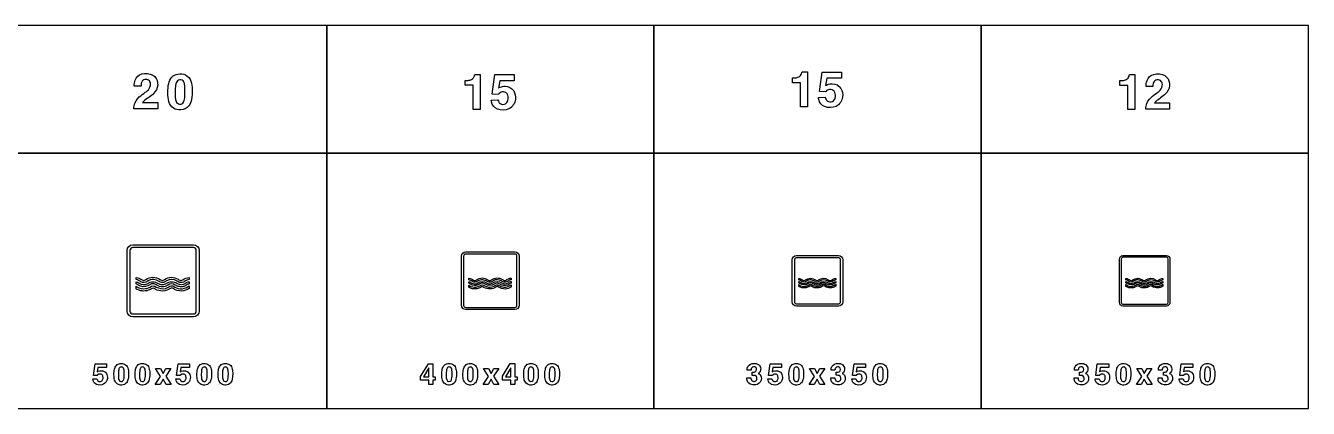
# Model space of a CAD drawing. Extents: x 0 to 18160, y 0 to 2655.
# Drawn here: x 9262 to 18160, y 0 to 2655 of the extents above; entities that cross this region are included whole.
import ezdxf

# ---------------------------------------------------------------- set-up
doc = ezdxf.new("R2010")
doc.units = 0
doc.header["$MEASUREMENT"] = 0

msp = doc.modelspace()

# ---------------------------------------------------------------- linework, layer by layer
for points in [[(9080, 1770), (11350, 1770), (11350, 2655), (9080, 2655)], [(11350, 1770), (13620, 1770), (13620, 2655), (11350, 2655)], [(13620, 1770), (15890, 1770), (15890, 2655), (13620, 2655)], [(15890, 1770), (18160, 1770), (18160, 2655), (15890, 2655)], [(9080, 0), (11350, 0), (11350, 1770), (9080, 1770)], [(11350, 0), (13620, 0), (13620, 1770), (11350, 1770)], [(13620, 0), (15890, 0), (15890, 1770), (13620, 1770)], [(15890, 0), (18160, 0), (18160, 1770), (15890, 1770)], [(10198.2, 221.797), (10163.1, 276.346), (10197.9, 276.346), (10216.2, 242.294), (10234.9, 276.346), (10269, 276.346), (10233.5, 222.318), (10270, 166.299), (10235.4, 166.299), (10215.6, 202.389), (10195.2, 166.299), (10161, 166.299)], [(12001, 222.096), (12055.2, 309.963), (12087.1, 309.963), (12087.1, 219.229), (12103.3, 219.229), (12103.3, 196.409), (12087.1, 196.409), (12087.1, 165.058), (12058.6, 165.058), (12058.6, 196.409), (12001, 196.409)], [(12058.6, 280.769), (12022.6, 219.229), (12058.6, 219.229)], [(12472.5, 221.797), (12437.4, 276.346), (12472.2, 276.347), (12490.5, 242.294), (12509.2, 276.347), (12543.3, 276.347), (12507.8, 222.318), (12544.3, 166.299), (12509.7, 166.299), (12489.9, 202.389), (12469.5, 166.299), (12435.3, 166.299)], [(12569, 222.114), (12623.3, 309.981), (12655.1, 309.981), (12655.1, 219.246), (12671.3, 219.246), (12671.3, 196.427), (12655.1, 196.427), (12655.1, 165.076), (12626.6, 165.076), (12626.6, 196.427), (12569, 196.427)], [(12626.6, 280.787), (12590.6, 219.246), (12626.6, 219.246)], [(14734.2, 221.783), (14699.1, 276.333), (14733.9, 276.333), (14752.1, 242.281), (14770.8, 276.333), (14805, 276.333), (14769.4, 222.304), (14806, 166.285), (14771.4, 166.285), (14751.6, 202.375), (14731.2, 166.285), (14697, 166.285)], [(17004.2, 221.783), (16969.1, 276.333), (17003.9, 276.333), (17022.1, 242.281), (17040.8, 276.333), (17075, 276.333), (17039.4, 222.304), (17076, 166.285), (17041.4, 166.285), (17021.6, 202.375), (17001.2, 166.285), (16967, 166.285)]]:
    msp.add_lwpolyline(points, close=True)
for points in [[(10012.9, 2078.85, -0.0640343), (10014.2, 2099.78, -0.161687), (10050, 2160.33, -0.0283718), (10091.8, 2192.71, 0.0545111), (10112.7, 2210.64, 0.192461), (10127.7, 2250.18, 0.234238), (10114.1, 2276.56, 0.196223), (10088.8, 2281.34, 0.252425), (10066.8, 2264.16, 0.0856617), (10062.7, 2247.14, 0.0202329), (10062, 2235.45), (10015.3, 2235.45, -0.0983795), (10021.4, 2276.76, -0.245047), (10067.6, 2319.89, -0.207102), (10144.5, 2311.55, -0.233443), (10177, 2259.22, -0.20961), (10158.8, 2195.04, -0.0785124), (10124.9, 2163.57, 0.0107372), (10089.1, 2137.78, 0.0665092), (10073.2, 2121.74), (10177.7, 2121.74), (10177.7, 2078.85)], [(10247.9, 2191.49, -0.0563084), (10253.9, 2254.33, -0.130301), (10276.1, 2298.12, -0.174843), (10317.9, 2319.53, -0.147552), (10371, 2312.9, -0.192146), (10407.8, 2269.73, -0.0833996), (10417.1, 2212.7, -0.0545507), (10412.1, 2141.92, -0.116773), (10393, 2097.85, -0.221099), (10338.1, 2070.16, -0.162564), (10286.7, 2082.68, -0.174743), (10255.4, 2128.1, -0.0640867), (10247.9, 2186.79)], [(12310.9, 2274.45), (12324.1, 2274.45, 0.0261527), (12330.1, 2275.12, 0.0824327), (12354.9, 2282.34, 0.211118), (12374.9, 2306.08, 0.0230957), (12377.6, 2315.99), (12415.7, 2315.99), (12415.7, 2074.01), (12367.1, 2074.01), (12367.1, 2241.03), (12310.9, 2241.03)], [(12491, 2139), (12538, 2140.78, 0.0452719), (12544.4, 2124.55, 0.0567733), (12549.1, 2117.67, 0.070207), (12553.5, 2114.2, 0.264984), (12589.6, 2112.3, 0.20748), (12607, 2135.41, 0.147389), (12605.8, 2173.44, 0.308532), (12576.4, 2194.85, 0.215743), (12546.7, 2184.62, 0.028781), (12541.3, 2178.38), (12498.7, 2180.39), (12516.5, 2315.07), (12650.5, 2315.07), (12650.5, 2273.2), (12550.1, 2273.2), (12541.1, 2221.19, -0.0211252), (12554.1, 2228.73, -0.121371), (12587.4, 2234.58, -0.244671), (12647.2, 2202.63, -0.173069), (12658.8, 2143.5, -0.256779), (12613.6, 2077.51, -0.199585), (12534, 2076.44, -0.245625), (12493.7, 2125.34, -0.0170062)], [(14580.9, 2291.94), (14594, 2291.94, 0.0261527), (14600.1, 2292.61, 0.0824327), (14624.9, 2299.84, 0.211118), (14644.9, 2323.58, 0.0230957), (14647.6, 2333.49), (14685.7, 2333.49), (14685.7, 2091.51), (14637.1, 2091.51), (14637.1, 2258.53), (14580.9, 2258.53)], [(14761, 2156.5), (14808, 2158.28, 0.0452719), (14814.4, 2142.04, 0.0567733), (14819.1, 2135.17, 0.070207), (14823.5, 2131.7, 0.264984), (14859.6, 2129.8, 0.20748), (14877, 2152.9, 0.147389), (14875.8, 2190.94, 0.308532), (14846.4, 2212.34, 0.215743), (14816.7, 2202.11, 0.028781), (14811.3, 2195.87), (14768.7, 2197.89), (14786.5, 2332.56), (14920.5, 2332.56), (14920.5, 2290.7), (14820.1, 2290.7), (14811.1, 2238.69, -0.0211252), (14824, 2246.23, -0.121371), (14857.4, 2252.08, -0.244671), (14917.2, 2220.12, -0.173069), (14928.7, 2161, -0.256779), (14883.6, 2095.01, -0.199585), (14804, 2093.94, -0.245625), (14763.7, 2142.83, -0.0170062)], [(16852.4, 2273.43), (16865.5, 2273.43, 0.0261527), (16871.5, 2274.1, 0.0824327), (16896.4, 2281.32, 0.211118), (16916.4, 2305.06, 0.0230957), (16919, 2314.97), (16957.1, 2314.97), (16957.1, 2072.99), (16908.5, 2072.99), (16908.5, 2240.01), (16852.4, 2240.01)], [(17032.5, 2075.98, -0.0640343), (17033.8, 2096.92, -0.161687), (17069.6, 2157.46, -0.0283718), (17111.4, 2189.85, 0.0545111), (17132.3, 2207.78, 0.192461), (17147.3, 2247.31, 0.234238), (17133.7, 2273.69, 0.196223), (17108.4, 2278.47, 0.252425), (17086.4, 2261.29, 0.0856617), (17082.3, 2244.27, 0.0202329), (17081.6, 2232.58), (17034.9, 2232.58, -0.0983795), (17041, 2273.89, -0.245047), (17087.1, 2317.02, -0.207102), (17164.1, 2308.69, -0.233443), (17196.6, 2256.36, -0.20961), (17178.4, 2192.18, -0.0785124), (17144.5, 2160.7, 0.0107372), (17108.7, 2134.91, 0.0665092), (17092.8, 2118.88), (17197.3, 2118.88), (17197.3, 2075.98)], [(10299.2, 2160.96, 0.0124589), (10299.8, 2154.64, 0.0668192), (10305.4, 2129.25, 0.615362), (10356.3, 2123.64, 0.0726881), (10361.7, 2136.67, 0.0588562), (10366.4, 2173.95, 0.0389037), (10364.8, 2240.94, 0.084671), (10358.2, 2264.28, 0.156013), (10346.8, 2276.44, 0.143208), (10331, 2279.4, 0.172584), (10315.3, 2273.2, 0.132565), (10305.3, 2257.64, 0.0498315), (10300.8, 2235.92, 0.0368731)], [(10005, 634.997, -0.414213), (9965, 674.997), (9965, 1095, -0.414213), (10005, 1135), (10425, 1135, -0.414213), (10465, 1095), (10465, 674.997, -0.414213), (10425, 634.997)], [(10005, 654.997), (10425, 654.997, 0.414213), (10445, 674.997), (10445, 1095, 0.414213), (10425, 1115), (10005, 1115, 0.414213), (9985, 1095), (9985, 674.997, 0.414213)], [(12315, 684.997, -0.414213), (12285, 714.997), (12285, 1055, -0.414213), (12315, 1085), (12655, 1085, -0.414213), (12685, 1055), (12685, 714.997, -0.414213), (12655, 684.997)], [(12315, 699.997), (12655, 699.997, 0.414213), (12670, 714.997), (12670, 1055, 0.414213), (12655, 1070), (12315, 1070, 0.414213), (12300, 1055), (12300, 714.997, 0.414213)], [(14610, 709.997, -0.414213), (14580, 739.997), (14580, 1030, -0.414213), (14610, 1060), (14900, 1060, -0.414213), (14930, 1030), (14930, 739.997, -0.414213), (14900, 709.997)], [(14610, 724.997), (14900, 724.997, 0.414213), (14915, 739.997), (14915, 1030, 0.414213), (14900, 1045), (14610, 1045, 0.414213), (14595, 1030), (14595, 739.997, 0.414213)], [(16874, 709.997, -0.414213), (16850, 733.997), (16850, 1036, -0.414213), (16874, 1060), (17176, 1060, -0.414213), (17200, 1036), (17200, 733.997, -0.414213), (17176, 709.997)], [(16874, 721.997), (17176, 721.997, 0.414213), (17188, 733.997), (17188, 1036, 0.414213), (17176, 1048), (16874, 1048, 0.414213), (16862, 1036), (16862, 733.997, 0.414213)], [(10395.6, 908.768), (10395.6, 893.54, 0.132198), (10364.3, 881.053, -0.038108), (10355.8, 876.339, -0.26869), (10323.5, 876.539, 0.0242989), (10312, 883.34, 0.299615), (10239.8, 884.311, -0.00971756), (10231.5, 879.639, -0.203464), (10203.9, 872.825, -0.120689), (10187.9, 879.882, 0.0885009), (10150.1, 893.054, 0.187581), (10105.1, 880.511, -0.311361), (10060.4, 878.226, 0.112613), (10028.2, 893.168), (10028.2, 895.14), (10028.2, 908.768, -0.109863), (10069.2, 890.953, 0.27682), (10092.7, 891.053), (10096.1, 893.082, -0.332813), (10193.9, 893.354), (10197.4, 891.625, 0.324259), (10221.7, 891.282), (10225, 893.24, -0.31599), (10320, 895.54), (10325.3, 892.411, 0.322543), (10352.4, 891.197, -0.134129)], [(12629.5, 904.014), (12629.5, 891.831, 0.132198), (12604.5, 881.842, -0.038108), (12597.7, 878.071, -0.26869), (12571.8, 878.231, 0.0242989), (12562.6, 883.671, 0.299615), (12504.8, 884.448, -0.00971756), (12498.2, 880.71, -0.203464), (12476.1, 875.26, -0.120689), (12463.3, 880.905, 0.0885009), (12433.1, 891.443, 0.187581), (12397.1, 881.408, -0.311361), (12361.3, 879.58, 0.112613), (12335.6, 891.534), (12335.6, 893.111), (12335.6, 904.014, -0.109863), (12368.3, 889.762, 0.27682), (12387.1, 889.842), (12389.9, 891.465, -0.332813), (12468.1, 891.683), (12470.9, 890.3, 0.324259), (12490.3, 890.025), (12493, 891.591, -0.31599), (12569, 893.431), (12573.3, 890.928, 0.322543), (12594.9, 889.957, -0.134129)], [(14881.4, 901.665), (14881.4, 891.005, 0.132198), (14859.5, 882.265, -0.038108), (14853.6, 878.965, -0.26869), (14830.9, 879.105, 0.0242989), (14822.9, 883.866, 0.299615), (14772.3, 884.545, -0.00971756), (14766.6, 881.275, -0.203464), (14747.2, 876.505, -0.120689), (14736, 881.445, 0.0885009), (14709.6, 890.665, 0.187581), (14678.1, 881.885, -0.311361), (14646.8, 880.286, 0.112613), (14624.3, 890.745), (14624.3, 892.125), (14624.3, 901.665, -0.109863), (14652.9, 889.195, 0.27682), (14669.4, 889.265), (14671.8, 890.685, -0.332813), (14740.2, 890.875), (14742.7, 889.665, 0.324259), (14759.7, 889.425), (14762, 890.795, -0.31599), (14828.5, 892.406), (14832.2, 890.215, 0.322543), (14851.2, 889.366, -0.134129)], [(17151.5, 901.665), (17151.5, 891.005, 0.132198), (17129.6, 882.265, -0.038108), (17123.6, 878.965, -0.26869), (17101, 879.105, 0.0242989), (17092.9, 883.866, 0.299615), (17042.4, 884.545, -0.00971756), (17036.6, 881.275, -0.203464), (17017.2, 876.505, -0.120689), (17006, 881.445, 0.0885009), (16979.6, 890.665, 0.187581), (16948.1, 881.885, -0.311361), (16916.8, 880.286, 0.112613), (16894.3, 890.745), (16894.3, 892.125), (16894.3, 901.665, -0.109863), (16923, 889.195, 0.27682), (16939.4, 889.265), (16941.8, 890.685, -0.332813), (17010.3, 890.875), (17012.7, 889.665, 0.324259), (17029.7, 889.425), (17032, 890.795, -0.31599), (17098.6, 892.406), (17102.3, 890.215, 0.322543), (17121.2, 889.366, -0.134129)], [(10395.6, 875.754), (10395.6, 864.254, 0.0604093), (10378.1, 855.811, 0.00723052), (10368.9, 850.396, -0.0915973), (10359.6, 845.854, -0.0815873), (10336.1, 843.567, -0.0608732), (10320.2, 845.854, -0.0589827), (10309, 849.996, -0.0298585), (10302.1, 853.825), (10299.4, 855.396, 0.341506), (10248.2, 854.996, -0.311611), (10172.7, 854.396, -0.00959915), (10166.6, 857.896, 0.0250964), (10162.6, 860.211, 0.260771), (10126.3, 859.311), (10123.6, 857.569, -0.224371), (10061, 846.539, -0.0411438), (10028.2, 864.054), (10028.2, 867.683), (10028.2, 875.74), (10028.2, 876.339), (10028.2, 877.154, -0.134593), (10044.4, 871.782, 0.0261322), (10049.8, 867.926, 0.30892), (10108.2, 866.268, -0.321761), (10180.8, 866.653, 0.117234), (10206.3, 859.068, 0.0154219), (10209.9, 858.982, 0.125607), (10237.4, 866.053, -0.314315), (10312.7, 866.925, 0.290216), (10369.8, 867.196, 0.0124204), (10371, 867.926, -0.180442), (10395.6, 878.368)], [(10246.1, 838.226), (10248.7, 839.282), (10255.7, 843.51, -0.320171), (10287.2, 846.969, 0.116658), (10331.5, 829.125, 0.0284832), (10336.3, 828.725, 0.136833), (10384.1, 843.139), (10395.6, 849.769), (10395.6, 832.097, -0.154233), (10343.6, 813.567, -0.152306), (10285.8, 830.339, 0.394113), (10265.7, 832.139, -0.29793), (10160.1, 827.253, 0.424021), (10131.7, 828.226), (10131.1, 827.91, -0.0223206), (10123.2, 823.583, -0.232842), (10038.1, 823.725), (10035, 825.396, 0.0338891), (10028.2, 828.768), (10028.2, 847.054, 0.0170095), (10033.1, 843.654, 0.186223), (10093.5, 830.825, 0.126469), (10125, 841.782, -0.401162), (10166.2, 841.625), (10182.9, 834.996, 0.206068)], [(12629.5, 877.602), (12629.5, 868.402, 0.0604093), (12615.4, 861.648, 0.00723052), (12608.1, 857.317, -0.0915973), (12600.6, 853.683, -0.0815873), (12581.9, 851.853, -0.0608732), (12569.1, 853.683, -0.0589827), (12560.2, 856.996, -0.0298585), (12554.6, 860.06), (12552.5, 861.316, 0.341506), (12511.5, 860.996, -0.311611), (12451.2, 860.516, -0.00959915), (12446.3, 863.316, 0.0250964), (12443.1, 865.168, 0.260771), (12414.1, 864.448), (12411.9, 863.054, -0.224371), (12361.8, 854.231, -0.0411438), (12335.6, 868.243), (12335.6, 871.146), (12335.6, 877.831), (12335.6, 878.723, -0.134593), (12348.5, 874.425, 0.0261322), (12352.9, 871.34, 0.30892), (12399.6, 870.014, -0.321761), (12457.7, 870.322, 0.117234), (12478, 864.254, 0.0154219), (12480.9, 864.185, 0.125607), (12502.9, 869.842, -0.314315), (12563.2, 870.54, 0.290216), (12608.8, 870.756, 0.0124204), (12609.8, 871.34, -0.180442), (12629.5, 879.694)], [(12509.9, 847.58), (12512, 848.425), (12517.5, 851.808, -0.320171), (12542.8, 854.574, 0.116658), (12578.2, 840.3, 0.0284832), (12582, 839.979, 0.136833), (12620.2, 851.511), (12629.5, 856.814), (12629.5, 842.677, -0.154233), (12587.9, 827.853, -0.152306), (12541.7, 841.271, 0.394113), (12525.5, 842.71, -0.29793), (12441.1, 838.802, 0.424021), (12418.1, 839.454, -0.0223206), (12411.5, 835.866, -0.232842), (12343.5, 835.979), (12341, 837.317, 0.0338891), (12335.6, 840.014), (12335.6, 854.642, 0.0170095), (12339.5, 851.923, 0.186223), (12387.8, 841.659, 0.126469), (12413, 850.425, -0.401162), (12446, 850.3), (12459.4, 844.996, 0.206068)], [(14881.4, 878.555), (14881.4, 870.505, 0.0604093), (14869.1, 864.595, 0.00723052), (14862.7, 860.805, -0.0915973), (14856.2, 857.625, -0.0815873), (14839.8, 856.025, -0.0608732), (14828.6, 857.625, -0.0589827), (14820.8, 860.525, -0.0298585), (14815.9, 863.205), (14814.1, 864.305, 0.341506), (14778.2, 864.025, -0.311611), (14725.4, 863.605, -0.00959915), (14721.1, 866.055, 0.0250964), (14718.3, 867.675, 0.260771), (14692.9, 867.045), (14691, 865.826, -0.224371), (14647.2, 858.105, -0.0411438), (14624.3, 870.366), (14624.3, 872.906), (14624.3, 878.755), (14624.3, 879.536, -0.134593), (14635.6, 875.775, 0.0261322), (14639.4, 873.076, 0.30892), (14680.2, 871.915, -0.321761), (14731.1, 872.185, 0.117234), (14748.9, 866.875, 0.0154219), (14751.4, 866.815, 0.125607), (14770.7, 871.765, -0.314315), (14823.4, 872.375, 0.290216), (14863.4, 872.565, 0.0124204), (14864.2, 873.076, -0.180442), (14881.4, 880.385)], [(14776.8, 852.286), (14778.6, 853.025), (14783.5, 855.985, -0.320171), (14805.6, 858.406, 0.116658), (14836.5, 845.915, 0.0284832), (14839.9, 845.635, 0.136833), (14873.3, 855.725), (14881.4, 860.366), (14881.4, 847.995, -0.154233), (14845, 835.025, -0.152306), (14804.6, 846.765, 0.394113), (14790.5, 848.025, -0.29793), (14716.5, 844.605, 0.424021), (14696.5, 845.175, -0.0223206), (14690.7, 842.036, -0.232842), (14631.2, 842.135), (14629, 843.305, 0.0338891), (14624.3, 845.665), (14624.3, 858.465, 0.0170095), (14627.7, 856.085, 0.186223), (14670, 847.105, 0.126469), (14692, 854.775, -0.401162), (14720.8, 854.665), (14732.6, 850.025, 0.206068)], [(17151.5, 878.555), (17151.5, 870.505, 0.0604093), (17139.2, 864.595, 0.00723052), (17132.8, 860.805, -0.0915973), (17126.2, 857.625, -0.0815873), (17109.8, 856.025, -0.0608732), (17098.7, 857.625, -0.0589827), (17090.8, 860.525, -0.0298585), (17086, 863.205), (17084.1, 864.305, 0.341506), (17048.3, 864.025, -0.311611), (16995.4, 863.605, -0.00959915), (16991.1, 866.055, 0.0250964), (16988.3, 867.675, 0.260771), (16963, 867.045), (16961, 865.826, -0.224371), (16917.2, 858.105, -0.0411438), (16894.3, 870.366), (16894.3, 872.906), (16894.3, 878.755), (16894.3, 879.536, -0.134593), (16905.6, 875.775, 0.0261322), (16909.4, 873.076, 0.30892), (16950.3, 871.915, -0.321761), (17001.1, 872.185, 0.117234), (17018.9, 866.875, 0.0154219), (17021.5, 866.815, 0.125607), (17040.7, 871.765, -0.314315), (17093.4, 872.375, 0.290216), (17133.4, 872.565, 0.0124204), (17134.2, 873.076, -0.180442), (17151.5, 880.385)], [(17046.8, 852.286), (17048.6, 853.025), (17053.5, 855.985, -0.320171), (17075.6, 858.406, 0.116658), (17106.5, 845.915, 0.0284832), (17109.9, 845.635, 0.136833), (17143.4, 855.725), (17151.5, 860.366), (17151.5, 847.995, -0.154233), (17115, 835.025, -0.152306), (17074.6, 846.765, 0.394113), (17060.5, 848.025, -0.29793), (16986.6, 844.605, 0.424021), (16966.5, 845.175, -0.0223206), (16960.7, 842.036, -0.232842), (16901.2, 842.135), (16899, 843.305, 0.0338891), (16894.3, 845.665), (16894.3, 858.465, 0.0170095), (16897.7, 856.085, 0.186223), (16940, 847.105, 0.126469), (16962.1, 854.775, -0.401162), (16990.9, 854.665), (17002.6, 850.025, 0.206068)], [(9727.75, 203.882), (9755.92, 204.948, 0.0452719), (9759.76, 195.209, 0.0567733), (9762.6, 191.086, 0.070207), (9765.26, 189, 0.264984), (9786.87, 187.863, 0.20748), (9797.32, 201.725, 0.147389), (9796.63, 224.545, 0.308532), (9779, 237.389, 0.215743), (9761.13, 231.251, 0.028781), (9757.91, 227.507), (9732.34, 228.716), (9743.03, 309.521), (9823.46, 309.521), (9823.46, 284.403), (9763.2, 284.403), (9757.82, 253.195, -0.0211252), (9765.57, 257.721, -0.121371), (9785.57, 261.228, -0.244671), (9821.44, 242.057, -0.173069), (9828.39, 206.583, -0.256779), (9801.28, 166.986, -0.199585), (9753.55, 166.346, -0.245625), (9729.38, 195.683, -0.0170062)], [(9874.18, 234.284, -0.0563084), (9877.8, 271.986, -0.130301), (9891.12, 298.265, -0.174843), (9916.22, 311.109, -0.147552), (9948.09, 307.128, -0.192146), (9970.17, 281.227, -0.0833996), (9975.72, 247.009, -0.0545507), (9972.71, 204.545, -0.116773), (9961.26, 178.099, -0.221099), (9928.35, 161.488, -0.162564), (9897.47, 169, -0.174743), (9878.7, 196.251, -0.0640867), (9874.23, 231.464)], [(9905.01, 215.967, 0.0124589), (9905.32, 212.175, 0.0668192), (9908.68, 196.938, 0.615362), (9939.23, 193.573, 0.0726881), (9942.5, 201.393, 0.0588562), (9945.32, 223.763, 0.0389037), (9944.34, 263.953, 0.084671), (9940.39, 277.957, 0.156013), (9933.51, 285.256, 0.143208), (9924.08, 287.033, 0.172584), (9914.63, 283.313, 0.132565), (9908.66, 273.976, 0.0498315), (9905.93, 260.943, 0.0368731)], [(10020.9, 234.284, -0.0563084), (10024.5, 271.986, -0.130301), (10037.9, 298.265, -0.174843), (10063, 311.109, -0.147552), (10094.8, 307.128, -0.192146), (10116.9, 281.227, -0.0833996), (10122.5, 247.009, -0.0545507), (10119.5, 204.545, -0.116773), (10108, 178.1, -0.221099), (10075.1, 161.488, -0.162564), (10044.2, 169, -0.174743), (10025.5, 196.251, -0.0640867), (10021, 231.464)], [(10051.8, 215.967, 0.0124589), (10052.1, 212.175, 0.0668192), (10055.4, 196.938, 0.615362), (10086, 193.573, 0.0726881), (10089.2, 201.393, 0.0588562), (10092.1, 223.763, 0.0389037), (10091.1, 263.953, 0.084671), (10087.1, 277.957, 0.156013), (10080.3, 285.256, 0.143208), (10070.8, 287.033, 0.172584), (10061.4, 283.313, 0.132565), (10055.4, 273.976, 0.0498315), (10052.7, 260.943, 0.0368731)], [(10303.3, 203.891), (10331.5, 204.957, 0.0452719), (10335.3, 195.218, 0.0567733), (10338.2, 191.095, 0.070207), (10340.8, 189.009, 0.264984), (10362.4, 187.872, 0.20748), (10372.9, 201.734, 0.147389), (10372.2, 224.554, 0.308532), (10354.6, 237.398, 0.215743), (10336.7, 231.26, 0.028781), (10333.5, 227.516), (10307.9, 228.725), (10318.6, 309.531), (10399, 309.531), (10399, 284.412), (10338.8, 284.412), (10333.4, 253.204, -0.0211252), (10341.1, 257.73, -0.121371), (10361.1, 261.237, -0.244671), (10397, 242.066, -0.173069), (10404, 206.592, -0.256779), (10376.8, 166.995, -0.199585), (10329.1, 166.355, -0.245625), (10304.9, 195.692, -0.0170062)], [(10449.7, 234.285, -0.0563084), (10453.4, 271.986, -0.130301), (10466.7, 298.266, -0.174843), (10491.8, 311.109, -0.147552), (10523.7, 307.128, -0.192146), (10545.7, 281.228, -0.0833996), (10551.3, 247.01, -0.0545507), (10548.3, 204.545, -0.116773), (10536.8, 178.1, -0.221099), (10503.9, 161.488, -0.162564), (10473, 169, -0.174743), (10454.3, 196.251, -0.0640867), (10449.8, 231.465)], [(10480.6, 215.967, 0.0124589), (10480.9, 212.175, 0.0668192), (10484.2, 196.939, 0.615362), (10514.8, 193.574, 0.0726881), (10518.1, 201.394, 0.0588562), (10520.9, 223.763, 0.0389037), (10519.9, 263.953, 0.084671), (10516, 277.957, 0.156013), (10509.1, 285.256, 0.143208), (10499.7, 287.033, 0.172584), (10490.2, 283.313, 0.132565), (10484.2, 273.976, 0.0498315), (10481.5, 260.943, 0.0368731)], [(10596.5, 234.275, -0.0563084), (10600.1, 271.977, -0.130301), (10613.4, 298.256, -0.174843), (10638.5, 311.1, -0.147552), (10670.4, 307.119, -0.192146), (10692.5, 281.218, -0.0833996), (10698, 247, -0.0545507), (10695, 204.536, -0.116773), (10683.6, 178.09, -0.221099), (10650.7, 161.479, -0.162564), (10619.8, 168.991, -0.174743), (10601, 196.242, -0.0640867), (10596.5, 231.455)], [(10627.3, 215.958, 0.0124589), (10627.6, 212.166, 0.0668192), (10631, 196.929, 0.615362), (10661.5, 193.564, 0.0726881), (10664.8, 201.384, 0.0588562), (10667.6, 223.754, 0.0389037), (10666.7, 263.943, 0.084671), (10662.7, 277.948, 0.156013), (10655.8, 285.247, 0.143208), (10646.4, 287.024, 0.172584), (10636.9, 283.304, 0.132565), (10631, 273.967, 0.0498315), (10628.2, 260.934, 0.0368731)], [(12148.5, 234.285, -0.0563084), (12152.1, 271.986, -0.130301), (12165.4, 298.266, -0.174843), (12190.5, 311.109, -0.147552), (12222.4, 307.128, -0.192146), (12244.5, 281.228, -0.0833996), (12250, 247.01, -0.0545507), (12247, 204.546, -0.116773), (12235.6, 178.1, -0.221099), (12202.7, 161.489, -0.162564), (12171.8, 169.001, -0.174743), (12153, 196.252, -0.0640867), (12148.5, 231.465)], [(12179.3, 215.967, 0.0124589), (12179.6, 212.176, 0.0668192), (12183, 196.939, 0.615362), (12213.5, 193.574, 0.0726881), (12216.8, 201.394, 0.0588562), (12219.6, 223.764, 0.0389037), (12218.6, 263.953, 0.084671), (12214.7, 277.958, 0.156013), (12207.8, 285.256, 0.143208), (12198.4, 287.034, 0.172584), (12188.9, 283.313, 0.132565), (12183, 273.977, 0.0498315), (12180.2, 260.944, 0.0368731)], [(12295.2, 234.285, -0.0563084), (12298.9, 271.986, -0.130301), (12312.2, 298.266, -0.174843), (12337.3, 311.109, -0.147552), (12369.1, 307.128, -0.192146), (12391.2, 281.228, -0.0833996), (12396.8, 247.01, -0.0545507), (12393.8, 204.546, -0.116773), (12382.3, 178.1, -0.221099), (12349.4, 161.489, -0.162564), (12318.5, 169.001, -0.174743), (12299.8, 196.252, -0.0640867), (12295.3, 231.465)], [(12326.1, 215.967, 0.0124589), (12326.4, 212.176, 0.0668192), (12329.7, 196.939, 0.615362), (12360.3, 193.574, 0.0726881), (12363.5, 201.394, 0.0588562), (12366.4, 223.764, 0.0389037), (12365.4, 263.953, 0.084671), (12361.4, 277.958, 0.156013), (12354.6, 285.256, 0.143208), (12345.1, 287.034, 0.172584), (12335.7, 283.313, 0.132565), (12329.7, 273.977, 0.0498315), (12327, 260.944, 0.0368731)], [(12716.5, 234.285, -0.0563084), (12720.1, 271.986, -0.130301), (12733.4, 298.266, -0.174843), (12758.5, 311.109, -0.147552), (12790.4, 307.128, -0.192146), (12812.5, 281.228, -0.0833996), (12818, 247.01, -0.0545507), (12815, 204.545, -0.116773), (12803.6, 178.1, -0.221099), (12770.7, 161.489, -0.162564), (12739.8, 169, -0.174743), (12721, 196.252, -0.0640867), (12716.5, 231.465)], [(12747.3, 215.967, 0.0124589), (12747.6, 212.176, 0.0668192), (12751, 196.939, 0.615362), (12781.5, 193.574, 0.0726881), (12784.8, 201.394, 0.0588562), (12787.6, 223.763, 0.0389037), (12786.7, 263.953, 0.084671), (12782.7, 277.958, 0.156013), (12775.8, 285.256, 0.143208), (12766.4, 287.033, 0.172584), (12757, 283.313, 0.132565), (12751, 273.977, 0.0498315), (12748.3, 260.943, 0.0368731)], [(12863.2, 234.275, -0.0563084), (12866.9, 271.977, -0.130301), (12880.2, 298.256, -0.174843), (12905.3, 311.1, -0.147552), (12937.2, 307.119, -0.192146), (12959.2, 281.219, -0.0833996), (12964.8, 247.001, -0.0545507), (12961.8, 204.536, -0.116773), (12950.3, 178.091, -0.221099), (12917.4, 161.479, -0.162564), (12886.5, 168.991, -0.174743), (12867.8, 196.242, -0.0640867), (12863.3, 231.456)], [(12894.1, 215.958, 0.0124589), (12894.4, 212.166, 0.0668192), (12897.7, 196.93, 0.615362), (12928.3, 193.565, 0.0726881), (12931.6, 201.385, 0.0588562), (12934.4, 223.754, 0.0389037), (12933.4, 263.944, 0.084671), (12929.5, 277.948, 0.156013), (12922.6, 285.247, 0.143208), (12913.2, 287.024, 0.172584), (12903.7, 283.304, 0.132565), (12897.7, 273.967, 0.0498315), (12895, 260.934, 0.0368731)], [(14264.9, 210.618), (14292.7, 210.618, 0.0411845), (14294, 201.495, 0.335066), (14312.3, 186.329, 0.276505), (14331.4, 195.05, 0.158203), (14334.8, 207.49, 0.0878221), (14333, 217.04, 0.217575), (14321.9, 227.158, 0.0882727), (14309.1, 229.031), (14302.7, 229.031), (14302.7, 250.192, 0.0282129), (14314.4, 250.547, 0.50028), (14330.6, 277.846, 0.235001), (14319.5, 286.874, 0.165496), (14304.1, 285.5, 0.220849), (14295.5, 275.571, 0.055705), (14293.8, 264.647), (14266.9, 264.647, -0.0488003), (14268, 278.201, -0.30773), (14302.6, 310.903, -0.146685), (14338.2, 307.348, -0.469869), (14354.2, 251.685, -0.0891152), (14346.9, 244.623), (14344.4, 242.822, -0.0245333), (14351.1, 238.983, -0.202429), (14364.5, 216.969, -0.422325), (14326.8, 163.296, -0.154301), (14288.4, 167.609, -0.287878), (14265, 204.03, -0.0143877)], [(14410.5, 203.85), (14438.6, 204.916, 0.0452719), (14442.5, 195.177, 0.0567733), (14445.3, 191.054, 0.070207), (14448, 188.968, 0.264984), (14469.6, 187.831, 0.20748), (14480, 201.694, 0.147389), (14479.4, 224.513, 0.308532), (14461.7, 237.357, 0.215743), (14443.9, 231.22, 0.028781), (14440.6, 227.476), (14415.1, 228.684), (14425.7, 309.49), (14506.2, 309.49), (14506.2, 284.371), (14445.9, 284.371), (14440.5, 253.163, -0.0211252), (14448.3, 257.689, -0.121371), (14468.3, 261.196, -0.244671), (14504.2, 242.025, -0.173069), (14511.1, 206.551, -0.256779), (14484, 166.954, -0.199585), (14436.3, 166.314, -0.245625), (14412.1, 195.651, -0.0170062)], [(14556.9, 234.262, -0.0563084), (14560.5, 271.963, -0.130301), (14573.8, 298.243, -0.174843), (14598.9, 311.086, -0.147552), (14630.8, 307.106, -0.192146), (14652.9, 281.205, -0.0833996), (14658.4, 246.987, -0.0545507), (14655.4, 204.523, -0.116773), (14644, 178.077, -0.221099), (14611.1, 161.466, -0.162564), (14580.2, 168.978, -0.174743), (14561.4, 196.229, -0.0640867), (14556.9, 231.442)], [(14587.7, 215.944, 0.0124589), (14588, 212.153, 0.0668192), (14591.4, 196.916, 0.615362), (14621.9, 193.551, 0.0726881), (14625.2, 201.371, 0.0588562), (14628, 223.741, 0.0389037), (14627.1, 263.93, 0.084671), (14623.1, 277.935, 0.156013), (14616.2, 285.233, 0.143208), (14606.8, 287.011, 0.172584), (14597.3, 283.29, 0.132565), (14591.4, 273.954, 0.0498315), (14588.7, 260.921, 0.0368731)], [(14847.3, 210.655), (14875.2, 210.655, 0.0411845), (14876.4, 201.531, 0.335066), (14894.7, 186.366, 0.276505), (14913.9, 195.086, 0.158203), (14917.2, 207.527, 0.0878221), (14915.4, 217.076, 0.217575), (14904.3, 227.195, 0.0882727), (14891.6, 229.067), (14885.1, 229.067), (14885.1, 250.228, 0.0282129), (14896.8, 250.584, 0.50028), (14913, 277.882, 0.235001), (14901.9, 286.911, 0.165496), (14886.5, 285.536, 0.220849), (14878, 275.607, 0.055705), (14876.2, 264.683), (14849.4, 264.683, -0.0488003), (14850.4, 278.237, -0.30773), (14885, 310.939, -0.146685), (14920.7, 307.384, -0.469869), (14936.6, 251.721, -0.0891152), (14929.4, 244.659), (14926.8, 242.858, -0.0245333), (14933.5, 239.019, -0.202429), (14946.9, 217.005, -0.422325), (14909.3, 163.332, -0.154301), (14870.8, 167.645, -0.287878), (14847.4, 204.067, -0.0143877)], [(14992.9, 203.886), (15021.1, 204.953, 0.0452719), (15024.9, 195.213, 0.0567733), (15027.8, 191.09, 0.070207), (15030.4, 189.005, 0.264984), (15052, 187.868, 0.20748), (15062.5, 201.73, 0.147389), (15061.8, 224.55, 0.308532), (15044.2, 237.394, 0.215743), (15026.3, 231.256, 0.028781), (15023.1, 227.512), (14997.5, 228.721), (15008.2, 309.526), (15088.6, 309.526), (15088.6, 284.408), (15028.3, 284.408), (15023, 253.199, -0.0211252), (15030.7, 257.725, -0.121371), (15050.7, 261.232, -0.244671), (15086.6, 242.062, -0.173069), (15093.5, 206.588, -0.256779), (15066.4, 166.991, -0.199585), (15018.7, 166.351, -0.245625), (14994.5, 195.687, -0.0170062)], [(15139.3, 234.299, -0.0563084), (15143, 272, -0.130301), (15156.3, 298.28, -0.174843), (15181.4, 311.123, -0.147552), (15213.2, 307.142, -0.192146), (15235.3, 281.242, -0.0833996), (15240.9, 247.024, -0.0545507), (15237.9, 204.559, -0.116773), (15226.4, 178.114, -0.221099), (15193.5, 161.502, -0.162564), (15162.6, 169.014, -0.174743), (15143.9, 196.265, -0.0640867), (15139.4, 231.479)], [(15170.2, 215.981, 0.0124589), (15170.5, 212.19, 0.0668192), (15173.8, 196.953, 0.615362), (15204.4, 193.588, 0.0726881), (15207.6, 201.408, 0.0588562), (15210.5, 223.777, 0.0389037), (15209.5, 263.967, 0.084671), (15205.5, 277.972, 0.156013), (15198.7, 285.27, 0.143208), (15189.2, 287.047, 0.172584), (15179.8, 283.327, 0.132565), (15173.8, 273.991, 0.0498315), (15171.1, 260.957, 0.0368731)], [(16534.9, 210.618), (16562.7, 210.618, 0.0411845), (16564, 201.495, 0.335066), (16582.3, 186.329, 0.276505), (16601.4, 195.05, 0.158203), (16604.8, 207.49, 0.0878221), (16603, 217.04, 0.217575), (16591.9, 227.158, 0.0882727), (16579.1, 229.031), (16572.7, 229.031), (16572.7, 250.192, 0.0282129), (16584.4, 250.547, 0.50028), (16600.6, 277.846, 0.235001), (16589.5, 286.874, 0.165496), (16574.1, 285.5, 0.220849), (16565.5, 275.571, 0.055705), (16563.8, 264.647), (16536.9, 264.647, -0.0488003), (16538, 278.201, -0.30773), (16572.6, 310.903, -0.146685), (16608.2, 307.348, -0.469869), (16624.2, 251.685, -0.0891152), (16616.9, 244.623), (16614.4, 242.822, -0.0245333), (16621.1, 238.983, -0.202429), (16634.5, 216.969, -0.422325), (16596.8, 163.296, -0.154301), (16558.4, 167.609, -0.287878), (16535, 204.03, -0.0143877)], [(16680.5, 203.85), (16708.6, 204.916, 0.0452719), (16712.5, 195.177, 0.0567733), (16715.3, 191.054, 0.070207), (16718, 188.968, 0.264984), (16739.6, 187.831, 0.20748), (16750, 201.694, 0.147389), (16749.4, 224.513, 0.308532), (16731.7, 237.357, 0.215743), (16713.9, 231.22, 0.028781), (16710.6, 227.476), (16685.1, 228.684), (16695.7, 309.49), (16776.2, 309.49), (16776.2, 284.371), (16715.9, 284.371), (16710.5, 253.163, -0.0211252), (16718.3, 257.689, -0.121371), (16738.3, 261.196, -0.244671), (16774.2, 242.025, -0.173069), (16781.1, 206.551, -0.256779), (16754, 166.954, -0.199585), (16706.3, 166.314, -0.245625), (16682.1, 195.651, -0.0170062)], [(16826.9, 234.262, -0.0563084), (16830.5, 271.963, -0.130301), (16843.8, 298.243, -0.174843), (16868.9, 311.086, -0.147552), (16900.8, 307.106, -0.192146), (16922.9, 281.205, -0.0833996), (16928.4, 246.987, -0.0545507), (16925.4, 204.523, -0.116773), (16914, 178.077, -0.221099), (16881.1, 161.466, -0.162564), (16850.2, 168.978, -0.174743), (16831.4, 196.229, -0.0640867), (16826.9, 231.442)], [(16857.7, 215.944, 0.0124589), (16858, 212.153, 0.0668192), (16861.4, 196.916, 0.615362), (16891.9, 193.551, 0.0726881), (16895.2, 201.371, 0.0588562), (16898, 223.741, 0.0389037), (16897.1, 263.93, 0.084671), (16893.1, 277.935, 0.156013), (16886.2, 285.233, 0.143208), (16876.8, 287.011, 0.172584), (16867.3, 283.29, 0.132565), (16861.4, 273.954, 0.0498315), (16858.7, 260.921, 0.0368731)], [(17117.3, 210.655), (17145.2, 210.655, 0.0411845), (17146.4, 201.531, 0.335066), (17164.7, 186.366, 0.276505), (17183.9, 195.086, 0.158203), (17187.2, 207.527, 0.0878221), (17185.4, 217.076, 0.217575), (17174.3, 227.195, 0.0882727), (17161.6, 229.067), (17155.1, 229.067), (17155.1, 250.228, 0.0282129), (17166.8, 250.584, 0.50028), (17183, 277.882, 0.235001), (17171.9, 286.911, 0.165496), (17156.5, 285.536, 0.220849), (17148, 275.607, 0.055705), (17146.3, 264.683), (17119.4, 264.683, -0.0488003), (17120.4, 278.237, -0.30773), (17155, 310.939, -0.146685), (17190.7, 307.384, -0.469869), (17206.6, 251.721, -0.0891152), (17199.4, 244.659), (17196.8, 242.858, -0.0245333), (17203.5, 239.019, -0.202429), (17216.9, 217.005, -0.422325), (17179.3, 163.332, -0.154301), (17140.8, 167.645, -0.287878), (17117.4, 204.067, -0.0143877)], [(17262.9, 203.886), (17291.1, 204.953, 0.0452719), (17294.9, 195.213, 0.0567733), (17297.8, 191.09, 0.070207), (17300.4, 189.005, 0.264984), (17322, 187.868, 0.20748), (17332.5, 201.73, 0.147389), (17331.8, 224.55, 0.308532), (17314.2, 237.394, 0.215743), (17296.3, 231.256, 0.028781), (17293.1, 227.512), (17267.5, 228.721), (17278.2, 309.526), (17358.6, 309.526), (17358.6, 284.408), (17298.3, 284.408), (17293, 253.199, -0.0211252), (17300.7, 257.725, -0.121371), (17320.7, 261.232, -0.244671), (17356.6, 242.062, -0.173069), (17363.5, 206.588, -0.256779), (17336.4, 166.991, -0.199585), (17288.7, 166.351, -0.245625), (17264.5, 195.687, -0.0170062)], [(17409.3, 234.299, -0.0563084), (17413, 272, -0.130301), (17426.3, 298.28, -0.174843), (17451.4, 311.123, -0.147552), (17483.2, 307.142, -0.192146), (17505.3, 281.242, -0.0833996), (17510.9, 247.024, -0.0545507), (17507.9, 204.559, -0.116773), (17496.4, 178.114, -0.221099), (17463.5, 161.502, -0.162564), (17432.6, 169.014, -0.174743), (17413.9, 196.265, -0.0640867), (17409.4, 231.479)], [(17440.2, 215.981, 0.0124589), (17440.5, 212.19, 0.0668192), (17443.8, 196.953, 0.615362), (17474.4, 193.588, 0.0726881), (17477.6, 201.408, 0.0588562), (17480.5, 223.777, 0.0389037), (17479.5, 263.967, 0.084671), (17475.5, 277.972, 0.156013), (17468.7, 285.27, 0.143208), (17459.2, 287.047, 0.172584), (17449.8, 283.327, 0.132565), (17443.8, 273.991, 0.0498315), (17441.1, 260.957, 0.0368731)]]:
    msp.add_lwpolyline(points, format="xyb", close=True)

doc.saveas('drawing.dxf')
